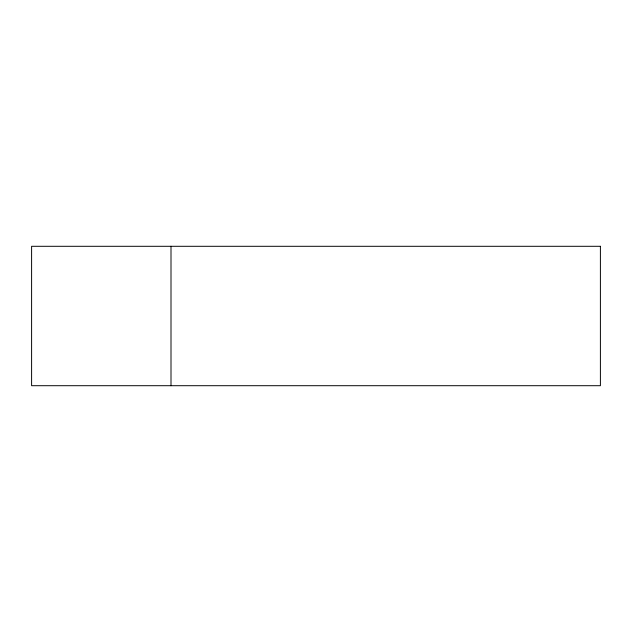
<?xml version="1.0" encoding="UTF-8"?>
<svg xmlns="http://www.w3.org/2000/svg" width="632" height="632" viewBox="0 0 632 632"><rect width="100%" height="100%" fill="white"/><g stroke="black" fill="none" stroke-linecap="round" stroke-linejoin="round"><path stroke-width="0.95" d="M171.003 246.298L171.003 385.702M600.4 246.298L31.6 246.298L31.6 385.702L600.4 385.702L600.4 246.298"/></g></svg>
